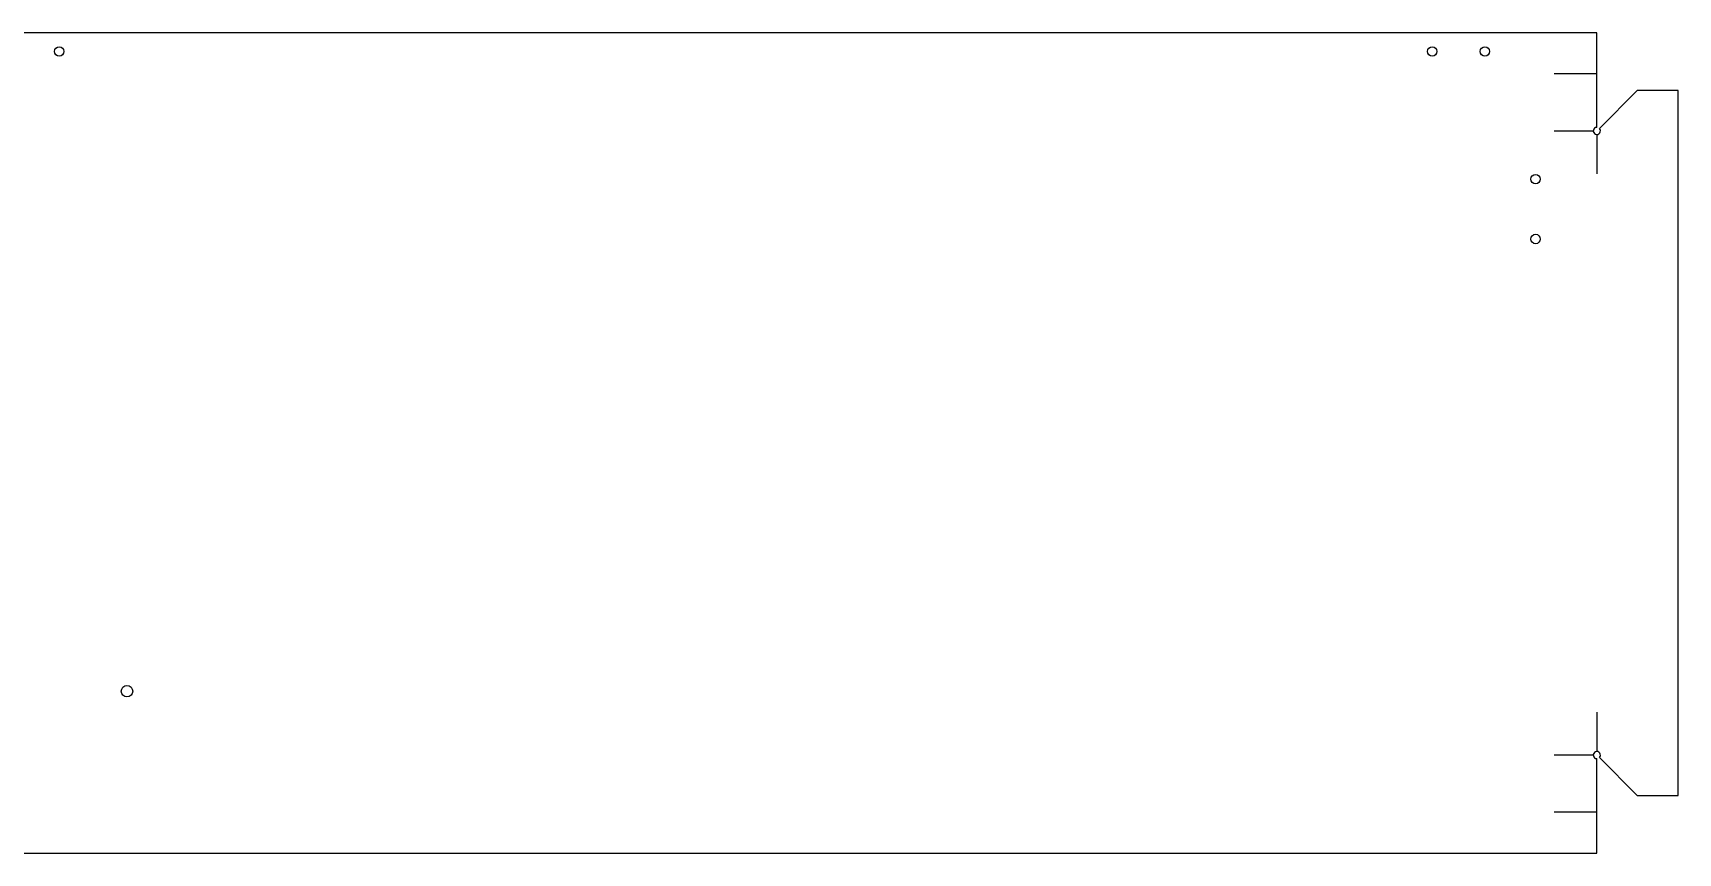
# Model space of a CAD drawing. Extents: x -692 to 1616, y 0 to 1247.
# Drawn here: x 462 to 1616, y 672 to 1247 of the extents above; entities that cross this region are included whole.
import ezdxf

# ---------------------------------------------------------------- set-up
doc = ezdxf.new("R2010")
doc.units = 0
doc.linetypes.add('SLD-CONTINUA', pattern=[0])
doc.layers.get('0').update_dxf_attribs({"linetype": 'CONTINUOUS'})
doc.layers.add('0-1', color=7, linetype='ByLayer')
doc.layers.add('MARCADO', color=2, linetype='CONTINUOUS')

msp = doc.modelspace()

# ---------------------------------------------------------------- linework, layer by layer
at = {"color": 7, "linetype": 'SLD-CONTINUA'}
for centre in [(480.206535, 1234.314713), (1443.206535, 1234.314713), (1480.206535, 1234.314713)]:
    msp.add_circle(centre, 3.3, dxfattribs=at)
msp.add_circle((527.706535, 785.858867), 4)
at = {"layer": '0-1', "color": 7, "linetype": 'Continuous'}
for p, q in [((1558.706535, 1247.314711), (-635.293465, 1247.314711)), ((1558.706535, 1181.116226), (1558.706535, 1247.314711)), ((1586.949176, 1206.858867), (1560.474302, 1180.383993)), ((1615.706535, 1206.858867), (1586.949176, 1206.858867)), ((1615.706535, 712.858867), (1615.706535, 1206.858867)), ((1558.706535, 672.403023), (1558.706535, 738.601507)), ((1560.474302, 739.33374), (1586.949176, 712.858867)), ((1586.949176, 712.858867), (1615.706535, 712.858867)), ((-635.293465, 672.403023), (1558.706535, 672.403023))]:
    msp.add_line(p, q, dxfattribs=at)
for centre in [(1515.706535, 1144.858867), (1515.706535, 1102.858867)]:
    msp.add_circle(centre, 3.3, dxfattribs=at)
for centre, start, end in [((1558.706535, 1178.616226), 90, 45), ((1558.706535, 741.101507), 315, 270)]:
    msp.add_arc(centre, 2.5, start, end, dxfattribs=at)
at = {"layer": 'MARCADO', "linetype": 'ByBlock'}
for p, q in [((1558.706535, 1218.557351), (1528.706535, 1218.557351)), ((1528.706535, 1178.616226), (1556.206535, 1178.616226)), ((1558.706535, 1176.116226), (1558.706535, 1148.616226)), ((1558.706535, 771.101507), (1558.706535, 743.601507)), ((1556.206535, 741.101507), (1528.706535, 741.101507)), ((1558.706535, 701.160382), (1528.706535, 701.160382))]:
    msp.add_line(p, q, dxfattribs=at)

doc.saveas('drawing.dxf')
